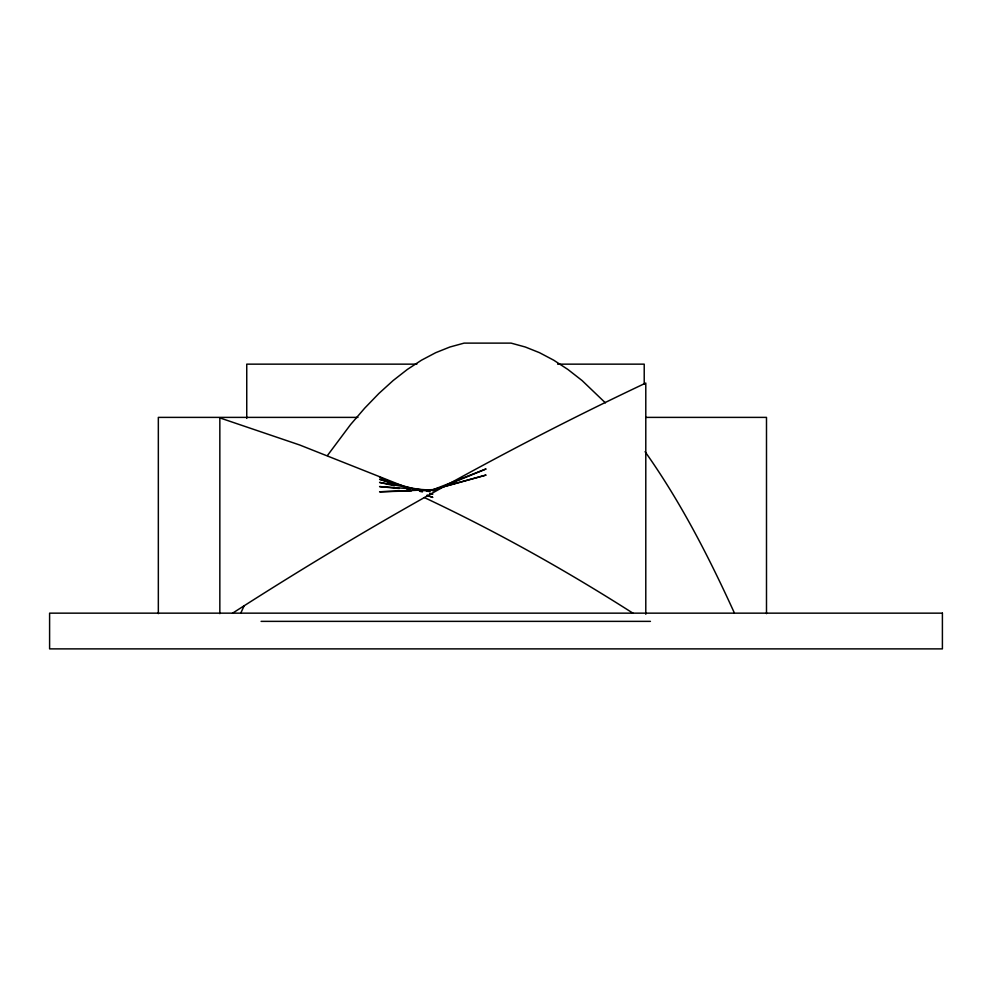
<?xml version="1.0" encoding="UTF-8"?>
<svg xmlns="http://www.w3.org/2000/svg" width="992" height="992" viewBox="0 0 992 992"><rect width="100%" height="100%" fill="white"/><g stroke="black" fill="none" stroke-linecap="round" stroke-linejoin="round"><path stroke-width="1.49" d="M240.858 612.932L244.082 605.914M327.484 455.452L350.548 424.601L364.746 408.109L378.944 393.427L393.142 380.544L407.328 369.458L421.526 360.17L435.724 352.681L449.922 347.002L464.12 343.12L511.091 343.12L525.289 347.002L539.487 352.681L553.685 360.17L567.883 369.458L582.081 380.544L605.393 402.864M232.525 613.217C365.242 527.893 503.056 450.368 645.792 383.048L645.792 614.246M432.822 490.891L486.068 468.943L432.822 489.825L486.068 475.056L432.822 489.626L379.576 491.796L411.519 490.891M420.645 490.631L432.822 490.284L379.576 486.576L399.354 488.523M416.876 364.151L246.748 364.151L246.748 418.388M557.616 364.151L644.217 364.151L644.217 384.301M357.963 417.384L158.336 417.384L158.336 613.651M645.792 417.384L766.494 417.384L766.494 613.651M261.094 621.364L650.43 621.364M406.956 489.267L410.006 489.564M426.734 491.201L429.772 491.499M429.772 491.263L379.576 482.41L394.37 485.683M419.504 491.238L422.468 491.896M429.858 493.532L432.822 494.177L429.858 493.359M416.553 489.626L379.576 479.285L395.399 484.679M419.504 490.457L422.468 491.288M427.068 495.454L432.822 497.414L427.068 495.231M219.84 613.651L219.84 417.892L299.708 444.999L409.795 488.684M379.576 477.214L393.588 483.464M424.415 497.587C496.446 531.476 566.035 570.45 633.119 613.292M645.073 451.682C680.698 501.927 708.871 557.008 734.365 612.932M942.4 613.155L49.6 613.155L49.6 648.88L942.4 648.88L942.4 613.155"/></g></svg>
